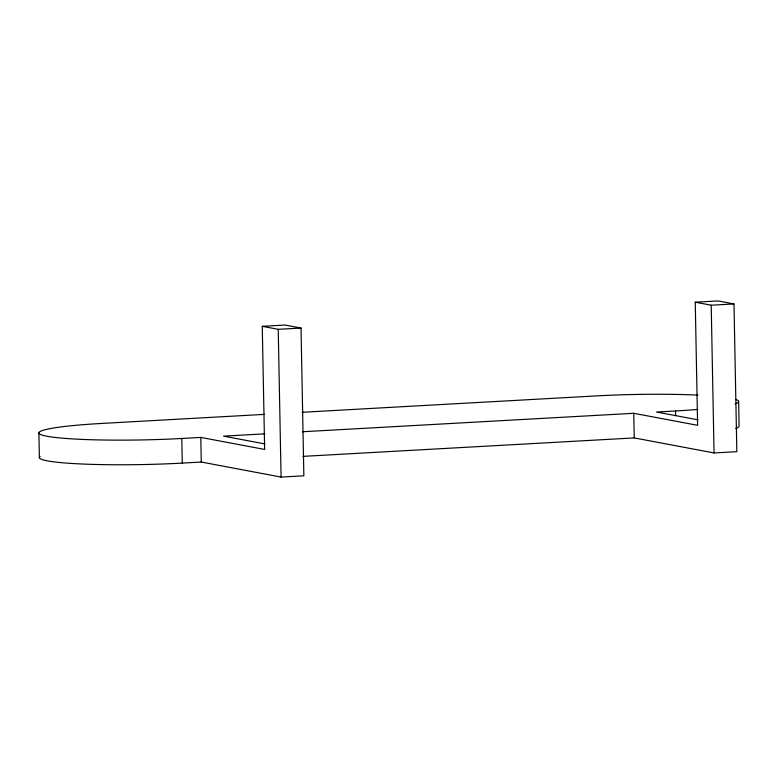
<?xml version="1.0" encoding="UTF-8"?>
<svg xmlns="http://www.w3.org/2000/svg" width="778" height="778" viewBox="0 0 778 778"><rect width="100%" height="100%" fill="white"/><g stroke="black" fill="none" stroke-linecap="round" stroke-linejoin="round"><path stroke-width="1.17" d="M264.549 414.373L101.986 423.426A103.017 8.976 -1.1 0 0 46.943 436.234A103.017 8.976 -1.1 0 0 181.799 438.471L200.792 437.411L264.637 449.441L262.274 326.313L285.059 325.048L301.028 328.053L303.858 475.805L281.072 477.07L201.259 462.035L182.276 463.095A103.017 8.976 -1.1 0 1 40.184 456.394M302.457 431.751L633.759 413.293L697.613 425.323L695.25 302.195L718.036 300.93L733.994 303.935L736.834 451.687L714.048 452.952L634.235 437.917L302.934 456.375M262.274 326.313L278.232 329.318L301.028 328.053M695.25 302.195L711.209 305.209L733.994 303.935M302.156 412.282L595.724 395.934A103.017 8.976 -1.1 0 1 697.915 395.107M264.841 433.842L223.578 436.137L264.958 443.937M697.681 409.432A103.017 8.976 -1.1 0 1 675.537 410.969L656.544 412.029L697.934 419.819M738.623 401.438L739.1 426.062A103.017 8.976 -1.1 0 1 735.725 428.454M711.209 305.209L714.048 452.952M675.537 410.969L675.625 415.656M633.759 413.293L634.235 437.917M278.232 329.318L281.072 477.07M200.792 437.411L201.259 462.035M181.799 438.471L182.276 463.095M38.9 432.957L39.377 457.581M736.066 399.542A103.017 8.976 -1.1 0 1 735.259 403.831"/></g></svg>
